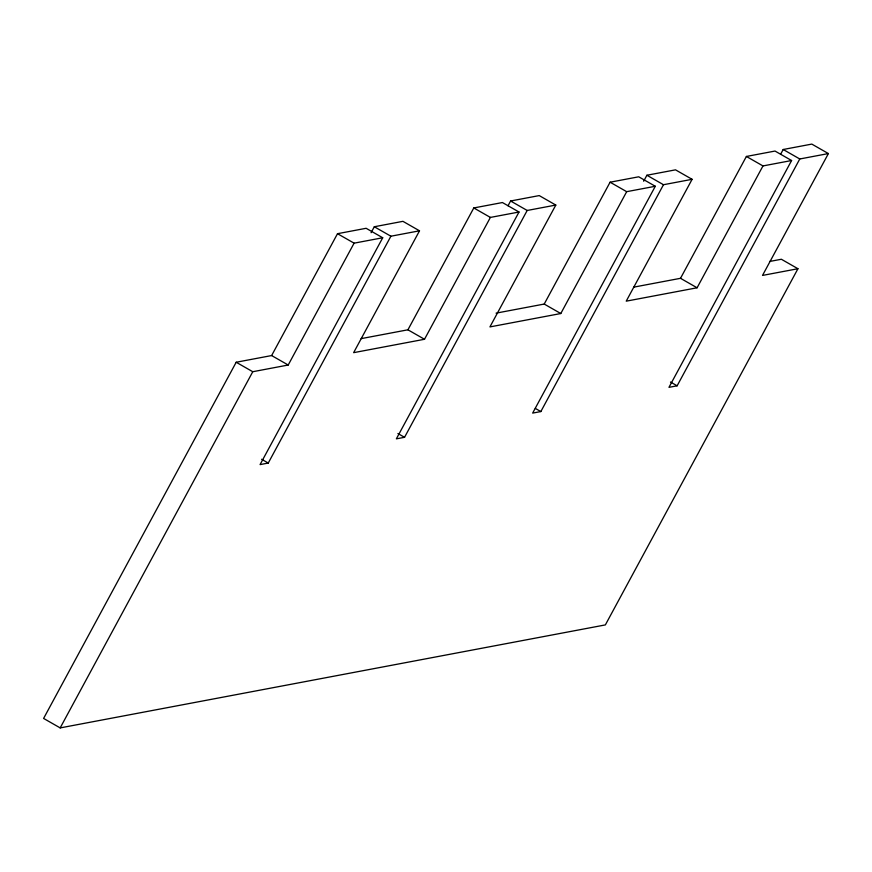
<?xml version="1.0" encoding="UTF-8"?>
<svg xmlns="http://www.w3.org/2000/svg" width="872" height="872" viewBox="0 0 872 872"><rect width="100%" height="100%" fill="white"/><g stroke="black" fill="none" stroke-linecap="round" stroke-linejoin="round"><path stroke-width="1.31" d="M797.945 268.729L762.51 275.421L828.4 153.57L799.777 158.977L677.13 385.805L668.955 387.353L791.602 160.524L762.978 165.931L697.088 287.782L626.216 301.167L692.106 179.316L663.483 184.722L540.836 411.562L532.65 413.099L655.308 186.27L626.685 191.677L560.794 313.528L489.922 326.913L555.813 205.062L527.189 210.468L404.543 437.308L396.357 438.845L519.014 212.016L490.391 217.422L424.501 339.273L353.629 352.67L419.519 230.808L390.896 236.214L268.249 463.054L260.063 464.602L382.721 237.762L354.097 243.168L288.207 365.019L271.628 355.558L236.192 362.251L43.6 718.43L60.179 727.902L605.364 624.908L797.945 268.729L781.367 259.257L769.551 261.491M60.179 727.902L252.771 371.723L288.207 365.019M271.628 355.558L337.508 233.696L366.131 228.29L382.721 237.762M371.08 232.715L374.306 226.753L402.929 221.335L419.519 230.808M361.117 338.641L407.922 329.801L473.801 207.95L502.425 202.544L519.014 212.016M508.027 205.77L510.6 200.996L539.223 195.59L555.813 205.062M496.07 313.146L544.215 304.055L610.095 182.204L638.718 176.798L655.308 186.27M643.667 181.223L646.893 175.25L675.517 169.844L692.106 179.316M633.704 287.15L680.509 278.31L746.388 156.459L775.012 151.052L791.602 160.524M780.614 154.279L783.187 149.504L811.81 144.098L828.4 153.57M783.187 149.504L799.777 158.977M746.388 156.459L762.978 165.931M646.893 175.25L663.483 184.722M610.095 182.204L626.685 191.677M680.509 278.31L697.088 287.782M510.6 200.996L527.189 210.468M473.801 207.95L490.391 217.422M544.215 304.055L560.794 313.528M670.492 382.023L677.13 385.805M374.306 226.753L390.896 236.214M337.508 233.696L354.097 243.168M407.922 329.801L424.501 339.273M535.31 408.401L540.836 411.562M397.905 433.515L404.543 437.308M236.192 362.251L252.771 371.723M261.611 459.261L268.249 463.054"/></g></svg>
